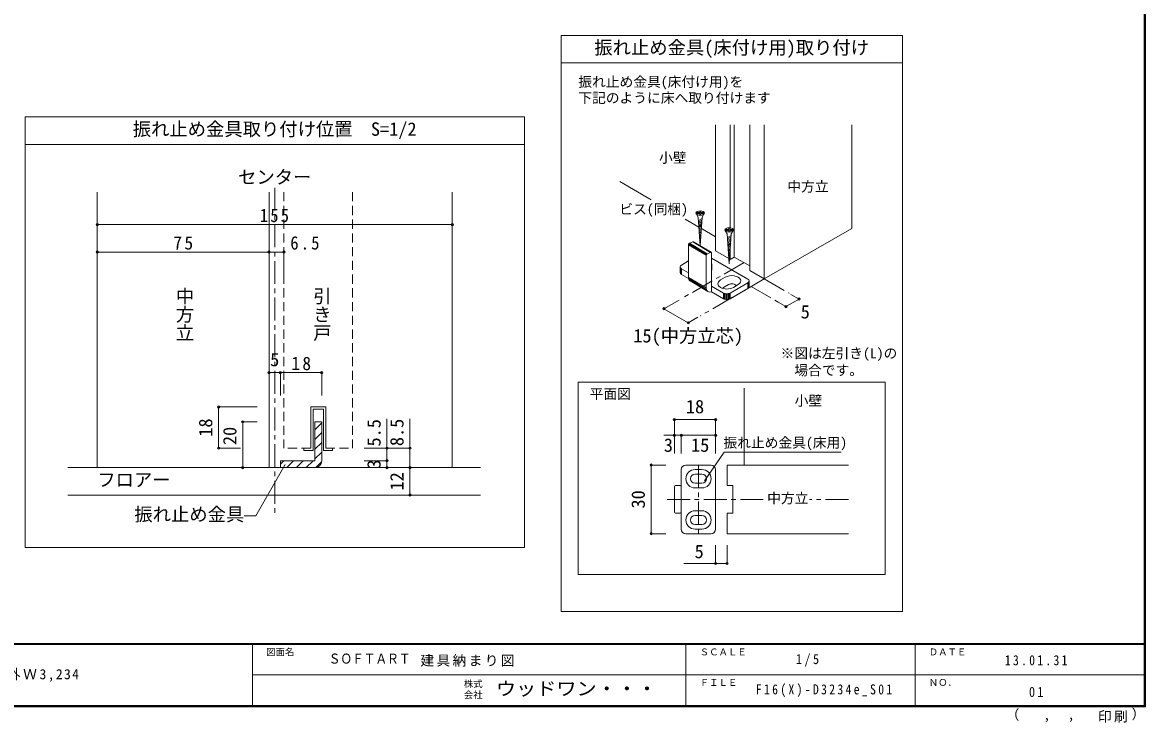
# Model space of a CAD drawing. Units: millimetres, scale not verified, with parts at other scales. Extents: x -973 to 977, y -718 to 696.
# Drawn here: x -249 to 977, y -718 to 47 of the extents above; entities that cross this region are included whole.
import ezdxf
from ezdxf.enums import TextEntityAlignment as Align

# ---------------------------------------------------------------- set-up
doc = ezdxf.new("R2010")
doc.units = ezdxf.units.MM
doc.header["$LTSCALE"] = 5
doc.header["$PDMODE"] = 32
doc.header["$PDSIZE"] = 2.5
doc.linetypes.add('CHAIN1', pattern=[8, 5, -1, 1, -1])
doc.linetypes.add('DASHED2', pattern=[3, 2, -1])
for name, color, linetype, lineweight in [('0-6_扉', 2, 'Continuous', 9), ('0-7_金物', 7, 'Continuous', 9), ('0-A_文字', 3, 'Continuous', 9), ('0-B_寸法', 7, 'Continuous', 9), ('1-1_通り芯', 4, 'CHAIN1', 9), ('1-3_仕上', 2, 'Continuous', 9), ('1-4_枠', 3, 'Continuous', 9), ('1-6_扉', 7, 'DASHED2', 9), ('1-7_金物', 7, 'Continuous', 9), ('1-A_寸法', 7, 'Continuous', 9), ('1-B_ﾊｯﾁ', 7, 'Continuous', 9), ('F-1_枠', 6, 'Continuous', 9)]:
    doc.layers.add(name, color=color, linetype=linetype, lineweight=lineweight)
doc.layers.add('F-0_補助線', color=7, linetype='Continuous')
doc.layers.add('F-A_文字', color=7, linetype='Continuous')
doc.styles.add('@ＭＳ ゴシック', font='')
doc.styles.add('HGP明朝B', font='')
doc.styles.add('ＭＳ ゴシック', font='')
doc.styles.get('@ＭＳ ゴシック').set_extended_font_data('@MS Gothic')
doc.styles.get('HGP明朝B').set_extended_font_data('HGP明朝B')
doc.styles.get('ＭＳ ゴシック').set_extended_font_data('MS Gothic')

msp = doc.modelspace()

# ---------------------------------------------------------------- linework, layer by layer
at = {"layer": '0-6_扉'}
for p, q in [((507.378, -65.105), (507.378, -202.843)), ((523.288, -65.105), (523.288, -177.56)), ((527.707, -65.105), (527.707, -209.477)), ((544.501, -65.105), (544.501, -224.276)), ((560.411, -65.105), (560.411, -233.462)), ((655.87, -65.105), (655.87, -178.348)), ((521.875, -211.214), (507.378, -202.843)), ((523.288, -202.128), (523.288, -212.029)), ((523.288, -212.029), (522.6, -211.632)), ((527.707, -209.477), (523.288, -212.029)), ((544.501, -219.173), (527.707, -209.477))]:
    msp.add_line(p, q, dxfattribs=at)
at = {"layer": '0-6_扉', "color": 7}
for p, q in [((402.654, -127.071), (436.947, -146.871)), ((473.986, -168.255), (489.001, -176.924)), ((491.757, -178.515), (507.378, -187.534))]:
    msp.add_line(p, q, dxfattribs=at)
at = {"layer": '0-6_扉'}
msp.add_lwpolyline([(544.501, -224.276), (560.411, -233.462), (655.87, -178.348)], dxfattribs=at)
at = {"layer": '0-7_金物'}
for p, q in [((486.446, -162.741), (488.271, -165.901)), ((486.552, -160.969), (489.915, -160.969)), ((486.552, -160.969), (486.552, -162.003)), ((486.552, -162.003), (489.915, -162.003)), ((490.344, -197.203), (488.271, -165.901)), ((492.488, -167.475), (488.524, -169.72)), ((492.38, -169.103), (488.624, -171.23)), ((492.273, -170.732), (488.724, -172.741)), ((489.915, -160.969), (489.915, -159.453)), ((489.915, -159.453), (490.949, -159.453)), ((489.915, -163.519), (489.915, -162.003)), ((489.915, -163.519), (490.949, -163.519)), ((490.512, -197.303), (492.593, -165.901)), ((490.949, -160.969), (490.949, -159.453)), ((490.949, -160.969), (494.312, -160.969)), ((494.417, -162.741), (492.593, -165.901)), ((494.312, -162.003), (494.312, -160.969)), ((492.165, -172.36), (488.824, -174.251)), ((492.057, -173.988), (488.924, -175.761)), ((491.949, -175.616), (489.024, -177.272)), ((491.841, -177.244), (489.124, -178.782)), ((491.733, -178.872), (489.224, -180.293)), ((491.625, -180.5), (489.324, -181.803)), ((491.518, -182.128), (489.424, -183.314)), ((491.41, -183.757), (489.524, -184.824)), ((518.266, -181.112), (520.09, -184.272)), ((518.372, -179.34), (521.734, -179.34)), ((518.372, -179.34), (518.372, -180.374)), ((518.372, -180.374), (521.734, -180.374)), ((521.734, -179.34), (521.734, -177.824)), ((521.734, -177.824), (522.768, -177.824)), ((521.734, -181.89), (521.734, -180.374)), ((521.734, -181.89), (522.768, -181.89)), ((522.768, -179.34), (522.768, -177.824)), ((522.768, -179.34), (526.131, -179.34)), ((526.237, -181.112), (524.412, -184.272)), ((526.131, -180.374), (526.131, -179.34)), ((497.061, -207.52), (477.777, -196.029)), ((477.777, -196.029), (477.777, -231.753)), ((497.093, -207.226), (477.81, -195.735)), ((497.189, -206.925), (477.905, -195.434)), ((497.341, -206.637), (478.058, -195.146)), ((497.539, -206.382), (478.256, -194.891)), ((497.77, -206.176), (478.487, -194.686)), ((478.735, -194.545), (482.565, -192.938)), ((498.018, -206.036), (478.735, -194.545)), ((501.848, -204.429), (482.565, -192.938)), ((502.096, -204.362), (482.813, -192.871)), ((502.327, -204.373), (483.044, -192.882)), ((502.526, -204.462), (483.242, -192.971)), ((491.302, -185.385), (489.624, -186.334)), ((491.194, -187.013), (489.724, -187.845)), ((491.086, -188.641), (489.825, -189.355)), ((490.978, -190.269), (489.925, -190.866)), ((490.87, -191.897), (490.025, -192.376)), ((490.762, -193.525), (490.125, -193.886)), ((490.655, -195.154), (490.225, -195.397)), ((522.251, -216.891), (520.09, -184.272)), ((524.308, -185.846), (520.343, -188.091)), ((524.2, -187.475), (520.444, -189.601)), ((524.092, -189.103), (520.544, -191.112)), ((523.985, -190.731), (520.644, -192.622)), ((523.877, -192.359), (520.744, -194.133)), ((523.769, -193.987), (520.844, -195.643)), ((523.661, -195.615), (520.944, -197.153)), ((522.251, -216.891), (524.412, -184.272)), ((497.061, -207.52), (497.061, -243.243)), ((498.018, -206.036), (501.848, -204.429)), ((502.806, -247.328), (502.806, -205.109)), ((523.553, -197.243), (521.044, -198.664)), ((523.445, -198.872), (521.144, -200.174)), ((523.337, -200.5), (521.244, -201.685)), ((523.229, -202.128), (521.344, -203.195)), ((523.122, -203.756), (521.444, -204.706)), ((523.014, -205.384), (521.544, -206.216)), ((522.906, -207.012), (521.644, -207.726)), ((468.638, -220.282), (468.638, -226.405)), ((470.102, -218.24), (477.777, -213.809)), ((542.581, -233.55), (502.806, -210.586)), ((503.083, -217.22), (503.083, -223.344)), ((522.798, -208.64), (521.744, -209.237)), ((522.69, -210.268), (521.844, -210.747)), ((522.582, -211.897), (521.945, -212.258)), ((522.474, -213.525), (522.045, -213.768)), ((468.808, -221.029), (468.808, -227.153)), ((469.308, -221.725), (469.308, -227.849)), ((477.777, -226.754), (470.102, -222.323)), ((470.102, -222.323), (470.102, -228.447)), ((477.881, -232.938), (470.102, -228.447)), ((497.061, -243.243), (477.777, -231.753)), ((512.529, -234.57), (517.832, -231.509)), ((497.256, -244.842), (477.973, -233.352)), ((497.83, -246.168), (478.547, -234.677)), ((498.743, -247.13), (479.46, -235.64)), ((516.064, -248.859), (502.806, -241.204)), ((521.368, -239.674), (516.064, -242.735)), ((542.581, -237.632), (523.135, -248.859)), ((542.581, -243.756), (523.135, -254.983)), ((526.671, -242.735), (531.974, -239.674)), ((542.581, -237.632), (542.581, -243.756)), ((543.375, -237.034), (543.375, -243.158)), ((543.875, -236.338), (543.875, -242.462)), ((544.045, -235.591), (544.045, -241.715)), ((516.064, -254.983), (502.806, -247.328)), ((516.064, -248.859), (516.064, -254.983)), ((517.1, -249.318), (517.1, -255.442)), ((518.306, -249.606), (518.306, -255.73)), ((519.6, -249.705), (519.6, -255.828)), ((520.894, -249.606), (520.894, -255.73)), ((522.1, -249.318), (522.1, -255.442)), ((523.135, -248.859), (523.135, -254.983)), ((357.411, -346.212), (692.27, -346.212)), ((357.411, -556.331), (357.411, -346.212)), ((692.27, -346.212), (692.27, -556.331)), ((692.27, -556.331), (357.411, -556.331))]:
    msp.add_line(p, q, dxfattribs=at)
for points in [[(490.949, -163.519), (490.949, -162.003), (494.312, -162.003)], [(522.768, -181.89), (522.768, -180.374), (526.131, -180.374)]]:
    msp.add_lwpolyline(points, dxfattribs=at)
for centre in [(490.432, -161.486), (522.251, -179.857)]:
    msp.add_ellipse(centre, major_axis=(4.71, 0), ratio=0.5, dxfattribs=at)
for centre, major_axis, ratio, start_param, end_param in [((478.735, -195.627), (0.64, 1.074), 0.663414, 0.73181839, 2.30261472), ((482.565, -194.021), (0.64, 1.074), 0.663414, 6.22960554, 7.0150037), ((498.018, -207.118), (0.64, 1.074), 0.663414, 0.73181839, 2.30261472), ((501.848, -205.511), (0.64, 1.074), 0.663414, 5.44420737, 7.0150037), ((473.638, -220.282), (-5, 0), 0.57735, 5.49778714, 7.06858347), ((493.083, -217.22), (10, 0), 0.57735, 6.04714601, 6.5192246), ((473.638, -226.405), (-5, 0), 0.57735, 6.28318531, 7.06858347), ((483.522, -229.342), (3.839, 6.443), 0.663414, 2.30261472, 3.08801288), ((493.083, -223.344), (10, 0), 0.57735, 6.04714601, 6.5192246), ((524.903, -235.591), (10, 0), 0.57735, 5.49778714, 8.6393798), ((502.806, -240.833), (3.839, 6.443), 0.663414, 2.30261472, 3.87341104), ((519.6, -238.653), (10, 0), 0.57735, 2.35619449, 5.49778714), ((519.6, -244.777), (5, 0), 0.57735, 2.35619449, 2.78022553), ((524.903, -241.715), (5, 0), 0.57735, 0.26179939, 2.35619449), ((539.045, -235.591), (-5, 0), 0.57735, 2.35619449, 3.92699082), ((539.045, -241.715), (-5, 0), 0.57735, 2.35619449, 3.14159265), ((519.6, -246.818), (-5, 0), 0.57735, 0.78539816, 2.35619449), ((519.6, -252.942), (-5, 0), 0.57735, 0.78539816, 2.35619449)]:
    msp.add_ellipse(centre, major_axis=major_axis, ratio=ratio, start_param=start_param, end_param=end_param, dxfattribs=at)
at = {"layer": '0-A_文字'}
for p, q in [((338.547, -596.633), (338.547, 32.5)), ((338.547, 32.5), (711.259, 32.5)), ((711.259, -596.633), (711.259, 32.5)), ((338.547, 2.5), (711.259, 2.5)), ((-246.453, -56.5), (298.547, -56.5)), ((-246.453, -526.5), (-246.453, -56.5)), ((298.547, -56.5), (298.547, -526.5)), ((-246.453, -86.5), (298.547, -86.5)), ((-246.453, -526.5), (298.547, -526.5)), ((338.547, -596.633), (711.259, -596.633))]:
    msp.add_line(p, q, dxfattribs=at)
at = {"layer": '0-A_文字', "color": 4}
for p, q in [((495.268, -453.874), (516.492, -422.507)), ((516.492, -422.507), (644.48, -422.507))]:
    msp.add_line(p, q, dxfattribs=at)
at = {"layer": '0-B_寸法', "color": 4, "linetype": 'CHAIN1'}
for p, q in [((538.314, -215.601), (469.743, -255.191)), ((560.411, -233.462), (490.946, -273.567)), ((546.116, -241.715), (575.513, -258.687)), ((560.411, -233.462), (587.517, -249.112))]:
    msp.add_line(p, q, dxfattribs=at)
at = {"layer": '0-B_寸法', "color": 4}
for p, q in [((450.959, -266.035), (467.602, -256.426)), ((598.448, -255.423), (584.154, -263.676)), ((598.448, -255.423), (589.477, -250.243)), ((450.959, -266.035), (477.475, -281.345)), ((575.513, -258.687), (584.154, -263.676)), ((487.933, -275.307), (477.475, -281.345))]:
    msp.add_line(p, q, dxfattribs=at)
at = {"layer": '0-B_寸法'}
for p in [(598.448, -255.423), (450.959, -266.035), (584.154, -263.676), (477.475, -281.345)]:
    msp.add_point(p, dxfattribs=at)
at = {"layer": '1-1_通り芯'}
msp.add_line((26.047, -133.852), (26.047, -491.789), dxfattribs=at)
at = {"layer": '1-3_仕上'}
for p, q in [((538.611, -436.613), (538.611, -352.663)), ((-199.959, -439.443), (250.535, -439.443)), ((-199.959, -469.443), (250.535, -469.443))]:
    msp.add_line(p, q, dxfattribs=at)
at = {"layer": '1-4_枠'}
for p, q in [((-167.703, -138.652), (-167.703, -439.443)), ((19.797, -138.652), (19.797, -439.443)), ((219.797, -138.652), (219.797, -439.443)), ((519.861, -459.113), (519.861, -436.613)), ((652.361, -436.613), (519.861, -436.613)), ((519.861, -489.113), (519.861, -511.613)), ((526.111, -489.113), (519.861, -489.113)), ((652.361, -511.613), (519.861, -511.613))]:
    msp.add_line(p, q, dxfattribs=at)
at = {"layer": '1-4_枠', "color": 4, "linetype": 'CHAIN1'}
for p, q in [((488.611, -436.613), (488.611, -511.613)), ((559.396, -474.113), (453.157, -474.113)), ((652.361, -474.113), (609.951, -474.113))]:
    msp.add_line(p, q, dxfattribs=at)
at = {"layer": '1-4_枠'}
msp.add_lwpolyline([(526.111, -489.113), (526.111, -459.113), (519.861, -459.113)], dxfattribs=at)
at = {"layer": '1-6_扉'}
for p, q in [((36.047, -138.652), (36.047, -418.193)), ((111.047, -138.652), (111.047, -418.193)), ((65.422, -418.193), (65.422, -373.193)), ((81.672, -373.193), (65.422, -373.193)), ((81.672, -373.193), (81.672, -418.193)), ((65.421, -418.193), (36.047, -418.193)), ((81.672, -418.193), (111.047, -418.193))]:
    msp.add_line(p, q, dxfattribs=at)
at = {"layer": '1-7_金物'}
for p, q in [((65.422, -418.193), (65.422, -373.193)), ((65.422, -373.193), (81.672, -373.193)), ((67.922, -420.693), (67.922, -375.693)), ((79.172, -375.693), (67.922, -375.693)), ((79.172, -375.693), (79.172, -420.693)), ((81.672, -373.193), (81.672, -418.193)), ((57.922, -418.193), (65.422, -418.193)), ((57.922, -420.693), (57.922, -418.193)), ((67.922, -420.693), (57.922, -420.693)), ((79.172, -420.693), (89.172, -420.693)), ((81.672, -418.193), (89.172, -418.193)), ((89.172, -418.193), (89.172, -420.693)), ((474.861, -436.613), (502.361, -436.613)), ((469.861, -506.613), (469.861, -441.613)), ((492.361, -441.613), (484.861, -441.613)), ((492.361, -446.613), (484.861, -446.613)), ((507.361, -506.613), (507.361, -441.613)), ((462.361, -487.863), (462.361, -460.363)), ((468.611, -459.113), (463.611, -459.113)), ((484.861, -456.613), (492.361, -456.613)), ((492.361, -461.613), (484.861, -461.613)), ((468.611, -489.113), (463.611, -489.113)), ((484.861, -486.613), (492.361, -486.613)), ((492.361, -491.613), (484.861, -491.613)), ((484.861, -501.613), (492.361, -501.613)), ((502.361, -511.613), (474.861, -511.613)), ((484.861, -506.613), (492.361, -506.613))]:
    msp.add_line(p, q, dxfattribs=at)
at = {"layer": '1-7_金物', "color": 3}
for p, q in [((69.797, -389.443), (77.297, -389.443)), ((69.797, -389.443), (69.797, -431.943)), ((77.297, -431.943), (77.297, -389.443)), ((32.297, -431.943), (32.297, -439.443)), ((32.297, -431.943), (69.797, -431.943)), ((69.797, -439.443), (32.297, -439.443))]:
    msp.add_line(p, q, dxfattribs=at)
at = {"layer": '1-7_金物', "color": 4}
for p, q in [((69.797, -398.149), (77.297, -390.649)), ((69.797, -408.755), (77.297, -401.255)), ((69.797, -419.362), (77.297, -411.862)), ((69.797, -429.968), (77.297, -422.468)), ((32.297, -435.649), (36.003, -431.943)), ((39.11, -439.443), (46.61, -431.943)), ((49.717, -439.443), (57.216, -431.943)), ((60.323, -439.443), (67.823, -431.943)), ((71.032, -439.341), (77.197, -433.175))]:
    msp.add_line(p, q, dxfattribs=at)
at = {"layer": '1-7_金物', "color": 3}
msp.add_arc((69.797, -431.943), 7.5, 270, 0, dxfattribs=at)
at = {"layer": '1-7_金物'}
for centre, radius, start, end in [((474.861, -441.613), 5, 90, 180), ((502.361, -441.613), 5, 0, 90), ((484.861, -451.613), 10, 90, 270), ((484.861, -451.613), 5, 90, 270), ((492.361, -451.613), 10, 270, 90), ((492.361, -451.613), 5, 270, 90), ((463.611, -460.363), 1.25, 90, 180), ((468.611, -460.363), 1.25, 0, 90), ((463.611, -487.863), 1.25, 180, 270), ((468.611, -487.863), 1.25, 270, 0), ((484.861, -496.613), 10, 90, 270), ((492.361, -496.613), 10, 270, 90), ((484.861, -496.613), 5, 90, 270), ((492.361, -496.613), 5, 270, 90), ((474.861, -506.613), 5, 180, 270), ((502.361, -506.613), 5, 270, 0)]:
    msp.add_arc(centre, radius, start, end, dxfattribs=at)
at = {"layer": '1-A_寸法'}
for p, q in [((37.597, -436.231), (5.305, -492.162)), ((5.305, -492.162), (-7.195, -492.162))]:
    msp.add_line(p, q, dxfattribs=at)
at = {"layer": '1-B_ﾊｯﾁ', "color": 4}
for p, q in [((-167.703, -174.081), (219.797, -174.081)), ((-167.703, -204.081), (-167.703, -229.081)), ((-167.703, -204.081), (19.797, -204.081)), ((19.797, -204.081), (36.047, -204.081)), ((19.797, -204.081), (19.797, -229.081)), ((36.047, -204.081), (36.047, -229.081)), ((32.297, -335.693), (19.797, -335.693)), ((19.797, -335.693), (19.797, -360.693)), ((77.297, -335.693), (32.297, -335.693)), ((32.297, -335.693), (32.297, -360.693)), ((77.297, -335.693), (77.297, -360.693)), ((-35.274, -373.193), (6.672, -373.193)), ((-35.274, -418.193), (-35.274, -373.193)), ((-8.858, -439.443), (-8.858, -389.443)), ((-8.858, -389.443), (6.672, -389.443)), ((148.547, -431.943), (148.547, -386.349)), ((173.547, -439.443), (173.547, -386.349)), ((462.361, -387.005), (507.361, -387.005)), ((462.361, -387.005), (462.361, -404.113)), ((507.361, -387.005), (507.361, -404.113)), ((450.796, -404.113), (469.861, -404.113)), ((462.361, -404.113), (462.361, -424.113)), ((469.861, -404.113), (469.861, -424.113)), ((469.861, -404.113), (507.361, -404.113)), ((507.361, -404.113), (507.361, -424.113)), ((-35.274, -418.193), (-11.494, -418.193)), ((173.547, -418.193), (123.547, -418.193)), ((-8.858, -439.443), (6.672, -439.443)), ((148.547, -431.943), (123.547, -431.943)), ((173.547, -439.443), (123.547, -439.443)), ((148.547, -439.443), (148.547, -431.943)), ((173.547, -469.443), (173.547, -439.443)), ((436.978, -436.613), (453.157, -436.613)), ((436.978, -511.613), (436.978, -436.613)), ((173.547, -469.443), (123.547, -469.443)), ((436.978, -511.613), (453.157, -511.613)), ((507.361, -524.113), (507.361, -544.129)), ((519.861, -544.129), (519.861, -524.113)), ((519.861, -544.129), (472.483, -544.129))]:
    msp.add_line(p, q, dxfattribs=at)
at = {"layer": '1-B_ﾊｯﾁ'}
for p in [(-167.703, -174.081), (219.797, -174.081), (-167.703, -204.081), (19.797, -204.081), (36.047, -204.081), (19.797, -335.693), (32.297, -335.693), (77.297, -335.693), (-35.274, -373.193), (-8.858, -389.443), (462.361, -387.005), (507.361, -387.005), (462.361, -404.113), (469.861, -404.113), (507.361, -404.113), (-35.274, -418.193), (148.547, -418.193), (173.547, -418.193), (-8.858, -439.443), (148.547, -431.943), (148.547, -439.443), (173.547, -439.443), (436.978, -436.613), (173.547, -469.443), (436.978, -511.613), (507.361, -544.129), (519.861, -544.129)]:
    msp.add_point(p, dxfattribs=at)
at = {"layer": 'F-1_枠'}
for p, q in [((974.986, 695.833), (974.986, -700.833)), ((975.82, 695.833), (975.82, -700.833)), ((976.653, 695.833), (976.653, -700.833)), ((976.653, -631.667), (-973.347, -631.667)), ((976.653, -632.5), (-973.347, -632.5)), ((1.653, -632.5), (1.653, -699.167)), ((474.986, -632.5), (474.986, -699.167)), ((724.986, -632.5), (724.986, -699.167)), ((1.653, -665.833), (974.986, -665.834)), ((976.653, -699.167), (-973.347, -699.167)), ((976.653, -700), (-973.347, -700)), ((976.653, -700.833), (-973.347, -700.833))]:
    msp.add_line(p, q, dxfattribs=at)

# ---------------------------------------------------------------- texts
at = {"layer": '0-A_文字', "color": 7, "style": 'ＭＳ ゴシック'}
for s, height, p in [('振れ止め金具(床付け用)取り付け', 14.66, (374.903, 7.5)), ('振れ止め金具(床付け用)を', 11, (357.456, -26.959)), ('下記のように床へ取り付けます', 11, (357.456, -44.495)), ('振れ止め金具取り付け位置\u3000S=1/2', 14.66, (-128.953, -81.5)), ('小壁', 11, (445.565, -109.876)), ('中方立', 11, (585.64, -141.324)), ('平面図', 11, (369.853, -367.689)), ('小壁', 11, (593.611, -375.121)), ('中方立', 11, (563.611, -481.613))]:
    msp.add_text(s, height=height, dxfattribs=at).set_placement(p, align=Align.BOTTOM_LEFT)
at = {"layer": '0-B_寸法', "style": 'ＭＳ ゴシック'}
for s, height, p in [('ビス(同梱)', 11, (402.179, -166.001)), ('5', 14.66, (600.219, -280.992)), ('15(中方立芯)', 14.66, (417.475, -307.205)), ('※図は左引き(L)の', 11, (578.209, -323.351)), ('\u3000場合です。', 11, (578.209, -341.932))]:
    msp.add_text(s, height=height, dxfattribs=at).set_placement(p, align=Align.BOTTOM_LEFT)
at = {"layer": '1-A_寸法', "style": 'ＭＳ ゴシック'}
for s, height, p in [('センター', 14.66, (-13.953, -133.852)), ('振れ止め金具(床用)', 11, (515.896, -421.008)), ('フロアー', 14.66, (-167.703, -464.443)), ('振れ止め金具', 14.66, (-127.195, -502.162))]:
    msp.add_text(s, height=height, dxfattribs=at).set_placement(p, align=Align.BOTTOM_LEFT)
at = {"layer": '1-A_寸法', "style": '@ＭＳ ゴシック'}
for s, p in [('中方立', (-83.953, -242.011)), ('引き戸', (66.047, -242.011))]:
    msp.add_text(s, height=14.66, rotation=270, dxfattribs=at).set_placement(p, align=Align.BOTTOM_LEFT)
at = {"layer": '1-B_ﾊｯﾁ', "style": 'ＭＳ ゴシック'}
for s, p in [('5', (21.047, -333.193)), ('18', (474.861, -384.505)), ('3', (450.796, -426.613)), ('15', (480.486, -426.613)), ('5', (484.393, -542.74))]:
    msp.add_text(s, height=14.66, dxfattribs=at).set_placement(p, align=Align.BOTTOM_LEFT)
for s, p in [('18', (-37.774, -405.693)), ('5.5', (146.047, -416.349)), ('8.5', (171.047, -415.991)), ('20', (-11.358, -414.843)), ('3', (146.047, -440.693)), ('12', (171.047, -464.443)), ('30', (434.478, -484.113))]:
    msp.add_text(s, height=14.66, rotation=90, dxfattribs=at).set_placement(p, align=Align.BOTTOM_LEFT)
at = {"layer": '1-B_ﾊｯﾁ', "char_height": 14.66, "attachment_point": 7, "style": 'ＭＳ ゴシック'}
for s, insert in [('\\T1.27;\\W0.9;155', (9.797, -171.581)), ('\\T1.27;\\W0.95;75', (-84.578, -201.581)), ('\\T1.27;\\W0.9;6.5', (43.067, -201.581)), ('\\T1.27;\\W0.95;18', (44.172, -333.193))]:
    msp.add_mtext(s, dxfattribs=dict(at, insert=insert))
at = {"layer": 'F-0_補助線', "style": 'HGP明朝B', "width": 0.85}
msp.add_text('ＳＯＦＴＡＲＴ', height=11, dxfattribs=at).set_placement((84.986, -656.798), align=Align.BOTTOM_LEFT)
at = {"layer": 'F-0_補助線', "insert": (185.035, -656.798), "char_height": 11, "attachment_point": 7, "style": 'ＭＳ ゴシック'}
msp.add_mtext('\\T1.17;建具納まり図', dxfattribs=at)
at = {"layer": 'F-A_文字', "style": 'ＭＳ ゴシック'}
for s, height, p in [('図面名', 7.331, (16.653, -646.667)), ('ＳＣＡＬＥ', 7.331, (489.986, -646.667)), ('ＤＡＴＥ', 7.331, (739.986, -646.667)), ('株式', 7.331, (232.486, -681.5)), ('ＦＩＬＥ', 7.331, (489.986, -680)), ('ＮＯ．', 7.331, (739.986, -680.001)), ('会社', 7.331, (232.486, -693.5)), ('（', 11, (823.992, -718.052)), ('）', 11, (961.387, -717.355)), (',', 11, (865.199, -718.052)), (',', 11, (891.686, -717.588))]:
    msp.add_text(s, height=height, dxfattribs=at).set_placement(p, align=Align.BOTTOM_LEFT)
at = {"layer": 'F-A_文字', "style": 'ＭＳ ゴシック', "width": 1.1}
msp.add_text('ウッドワン・・・', height=14.66, dxfattribs=at).set_placement((267.486, -692.5), align=Align.BOTTOM_LEFT)
at = {"layer": 'F-A_文字', "char_height": 11, "attachment_point": 7, "style": 'ＭＳ ゴシック'}
for s, insert in [('\\T1.38;\\W0.9;1/5', (594.986, -656.667)), ('\\T1.39;\\W0.85;13.01.31', (823.111, -655.417)), ('\\T1.19;ソフトアート\u3000引き分け戸\u3000固定枠155\u3000上吊りタイプ\u3000ドアＨ共通\u3000枠外Ｗ3,234', (-846.68, -673.333)), ('\\T1.4;\\W0.85;F16(X)-D3234e_S01', (551.236, -690.001)), ('\\T1.36;\\W0.9;01', (849.361, -690.001)), ('\\T1.17;印刷', (924.678, -717.82))]:
    msp.add_mtext(s, dxfattribs=dict(at, insert=insert))

doc.saveas('drawing.dxf')
